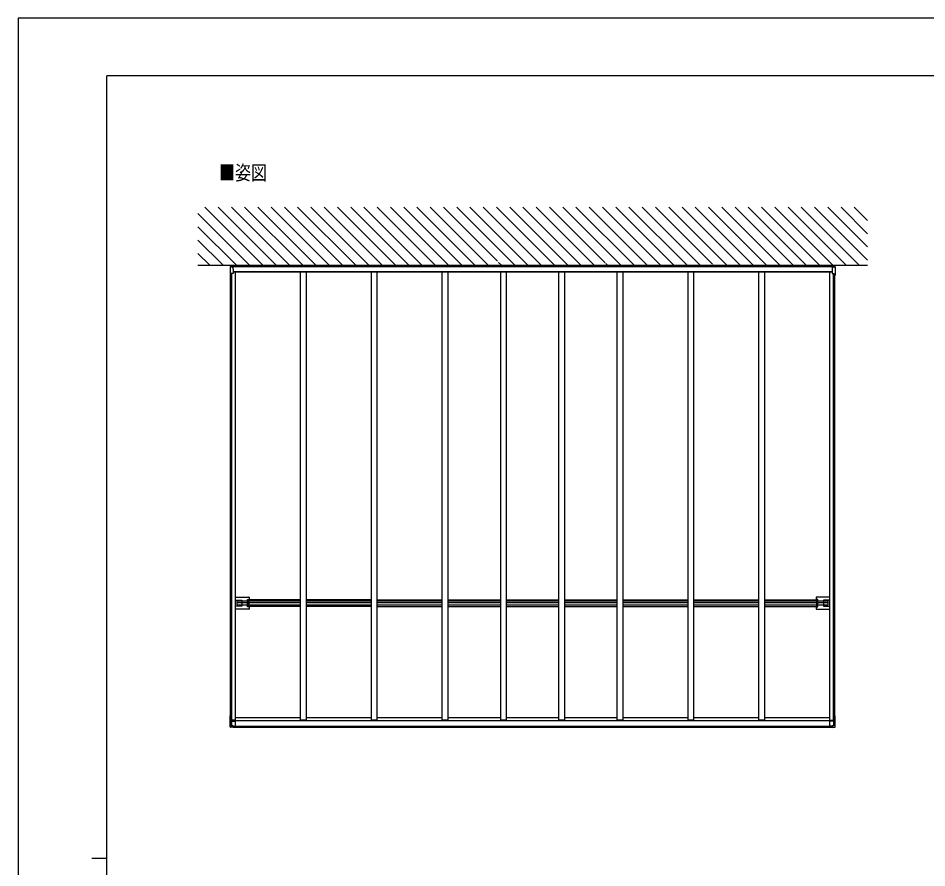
# Model space of a CAD drawing. Units: millimetres, scale not verified. Extents: x -10512 to 10512, y -7425 to 7425.
# Drawn here: x -10512 to -2816, y 231 to 7425 of the extents above; entities that cross this region are included whole.
import ezdxf
from ezdxf.enums import TextEntityAlignment as Align

# ---------------------------------------------------------------- set-up
doc = ezdxf.new("R2010")
doc.units = ezdxf.units.MM
doc.header["$LTSCALE"] = 40
for name, color, linetype in [('0-2_USER1', 3, 'Continuous'), ('0-3_YKK_11', 7, 'Continuous'), ('0-5_YKK_13', 4, 'Continuous'), ('0-6_YKK_A1', 4, 'Continuous'), ('0-8_YKK_ZWAK', 7, 'Continuous')]:
    doc.layers.add(name, color=color, linetype=linetype)
doc.styles.add('ＭＳ ゴシック', font='')
doc.styles.get('ＭＳ ゴシック').set_extended_font_data('MS Gothic')

msp = doc.modelspace()

# ---------------------------------------------------------------- linework, layer by layer
at = {"layer": '0-3_YKK_11'}
for p, q in [((-8697.45, 5327.48), (-8700.03, 5328.77)), ((-8697.45, 5325.05), (-8700.03, 5323.77)), ((-8697.7, 5332.17), (-8697.45, 5332.17)), ((-8697.7, 5320.37), (-8697.7, 5332.17)), ((-3612.2, 5332.17), (-3612.45, 5332.17)), ((-3612.45, 5327.48), (-3609.87, 5328.77)), ((-3612.45, 5325.05), (-3609.87, 5323.77)), ((-3612.2, 5320.37), (-3612.2, 5332.17))]:
    msp.add_line(p, q, dxfattribs=at)
for points in [[(-8697.45, 5332.17), (-8697.45, 5320.37), (-8697.7, 5320.37)], [(-3612.45, 5332.17), (-3612.45, 5320.37), (-3612.2, 5320.37)]]:
    msp.add_lwpolyline(points, dxfattribs=at)
for centre, start, end in [((-8692.75, 5326.27), 129.98313, 230.01687), ((-3617.15, 5326.27), 309.98313, 50.01687)]:
    msp.add_arc(centre, 7.7, start, end, dxfattribs=at)
at = {"layer": '0-5_YKK_13'}
for p, q in [((-8717.83, 5318.09), (-8717.83, 5249.06)), ((-8717.42, 5316.36), (-8717.42, 5247.73)), ((-8699.52, 5322.59), (-8712, 5321.9)), ((-8698.32, 5320.94), (-8711.65, 5320.26)), ((-8697.45, 5312.42), (-8697.45, 5332.84)), ((-8695.95, 5332.84), (-8697.45, 5332.84)), ((-8695.95, 5312.42), (-8697.45, 5312.42)), ((-8692.95, 5300.54), (-8692.95, 5321.32)), ((-3616.95, 5321.32), (-3616.95, 5264.12)), ((-3616.95, 5311.71), (-3616.95, 5312.42)), ((-3616.95, 5311.71), (-3616.95, 5310.06)), ((-3613.95, 5332.84), (-3612.45, 5332.84)), ((-3613.95, 5312.42), (-3612.45, 5312.42)), ((-3612.45, 5312.42), (-3612.45, 5332.84)), ((-3611.59, 5320.94), (-3598.25, 5320.26)), ((-3610.39, 5322.59), (-3597.9, 5321.9)), ((-3592.48, 5317.12), (-3592.48, 5247.73)), ((-3592.09, 5318.91), (-3592.07, 5249.06)), ((-8706.78, 5263.45), (-8706.78, 5253.27)), ((-8692.95, 5300.54), (-8692.95, 5298.9)), ((-8692.95, 5299.11), (-8692.95, 5298.9)), ((-8692.95, 5298.9), (-8692.95, 5264.12)), ((-3616.95, 5310.28), (-3616.95, 5310.06)), ((-3603.12, 5263.45), (-3603.12, 5253.27)), ((-8670.95, 2522.14), (-8558, 2522.14)), ((-8670.95, 2497.69), (-8618, 2497.69)), ((-8617, 2496.69), (-8617, 2446.69)), ((-8570.5, 2441.99), (-8570.5, 2501.39)), ((-8569.5, 2502.39), (-8558.58, 2502.39)), ((-8557.59, 2502.45), (-8558.62, 2501.41)), ((-8557, 2521.14), (-8557, 2501.03)), ((-3752.9, 2521.14), (-3752.9, 2501.03)), ((-3752.32, 2502.45), (-3751.28, 2501.41)), ((-3638.95, 2522.14), (-3751.9, 2522.14)), ((-3740.4, 2502.39), (-3751.32, 2502.39)), ((-3739.4, 2441.99), (-3739.4, 2501.39)), ((-3692.9, 2496.69), (-3692.9, 2446.69)), ((-3638.95, 2497.69), (-3691.9, 2497.69)), ((-8618, 2445.69), (-8670.95, 2445.69)), ((-8558, 2421.24), (-8670.95, 2421.24)), ((-8558.58, 2440.99), (-8569.5, 2440.99)), ((-8558.62, 2441.97), (-8557.59, 2440.93)), ((-8557, 2442.35), (-8557, 2422.24)), ((-3752.9, 2442.35), (-3752.9, 2422.24)), ((-3751.28, 2441.97), (-3752.32, 2440.93)), ((-3751.9, 2421.24), (-3638.95, 2421.24)), ((-3751.32, 2440.99), (-3740.4, 2440.99)), ((-3691.9, 2445.69), (-3638.95, 2445.69)), ((-8717.83, 1425.29), (-8717.83, 1518.07)), ((-8717.42, 1424.36), (-8717.42, 1516.74)), ((-8714.95, 1517.95), (-8716.77, 1517.98)), ((-8716.37, 1516.83), (-8714.95, 1516.85)), ((-8714.95, 1518.23), (-8716.01, 1518.1)), ((-8715.8, 1518.07), (-8714.95, 1518.06)), ((-8714.95, 1516.74), (-8715.52, 1516.74)), ((-8708.32, 1515.34), (-8706.93, 1515.33)), ((-8707.15, 1515.23), (-8706.93, 1515.33)), ((-8706.93, 1510.35), (-8706.93, 1515.33)), ((-8706.78, 1508.53), (-8706.78, 1432.63)), ((-8706.78, 1472), (-8671.95, 1472.03)), ((-8671.95, 1429.63), (-8671.95, 1481.86)), ((-3637.95, 1429.63), (-3637.95, 1481.86)), ((-3603.12, 1472), (-3637.95, 1472.03)), ((-3603.12, 1508.53), (-3603.12, 1432.63)), ((-3601.58, 1515.34), (-3602.97, 1515.33)), ((-3602.75, 1515.23), (-3602.97, 1515.33)), ((-3602.97, 1510.35), (-3602.97, 1515.33)), ((-3594.95, 1518.23), (-3593.89, 1518.1)), ((-3594.1, 1518.07), (-3594.95, 1518.06)), ((-3594.95, 1517.95), (-3593.13, 1517.98)), ((-3593.53, 1516.83), (-3594.95, 1516.85)), ((-3594.95, 1516.74), (-3594.38, 1516.74)), ((-3592.48, 1424.36), (-3592.48, 1516.74)), ((-3592.07, 1425.29), (-3592.07, 1518.07)), ((-8714.74, 1420.69), (-8714.75, 1420.69)), ((-8692.95, 1419.5), (-8711.65, 1420.49)), ((-8706.9, 1432.58), (-8707.15, 1432.48)), ((-8707.15, 1432.48), (-8692.95, 1431.68)), ((-8706.78, 1432.63), (-8706.9, 1432.58)), ((-8704.76, 1432.48), (-8695.95, 1432.02)), ((-8695.95, 1432.09), (-8695.95, 1432.02)), ((-8695.95, 1431.95), (-8695.95, 1432.02)), ((-8692.95, 1431.79), (-8695.95, 1431.95)), ((-8692.95, 1431.79), (-8692.95, 1431.68)), ((-8692.95, 1427.53), (-8692.95, 1431.68)), ((-8692.95, 1431.5), (-8671.95, 1431.31)), ((-8692.95, 1426.04), (-8692.95, 1427.53)), ((-8692.95, 1426.04), (-8692.95, 1419.55)), ((-8692.95, 1419.52), (-8692.95, 1419.55)), ((-3616.95, 1431.5), (-3637.95, 1431.31)), ((-3602.75, 1432.48), (-3616.95, 1431.68)), ((-3616.95, 1431.79), (-3613.95, 1431.95)), ((-3616.95, 1431.79), (-3616.95, 1431.68)), ((-3616.95, 1427.53), (-3616.95, 1431.68)), ((-3616.95, 1426.04), (-3616.95, 1427.53)), ((-3616.95, 1426.04), (-3616.95, 1419.55)), ((-3616.95, 1419.5), (-3598.25, 1420.49)), ((-3616.95, 1419.52), (-3616.95, 1419.55)), ((-3605.14, 1432.48), (-3613.95, 1432.02)), ((-3613.95, 1432.09), (-3613.95, 1432.02)), ((-3613.95, 1431.95), (-3613.95, 1432.02)), ((-3603.12, 1432.63), (-3603, 1432.58)), ((-3603, 1432.58), (-3602.75, 1432.48)), ((-3595.16, 1420.69), (-3595.15, 1420.69))]:
    msp.add_line(p, q, dxfattribs=at)
for points in [[(-8717.82, 5318.85), (-8717.82, 5318.56), (-8717.83, 5318.09)], [(-8717.42, 5317.12), (-8717.42, 5316.59), (-8717.42, 5316.36)], [(-8712, 5321.9), (-8713.58, 5321.8), (-8715.31, 5321.65), (-8715.32, 5321.64)], [(-3597.9, 5321.9), (-3596.32, 5321.8), (-3594.59, 5321.65), (-3594.58, 5321.64)], [(-3592.48, 5317.12), (-3592.48, 5316.59), (-3592.48, 5316.36)], [(-3592.08, 5318.85), (-3592.08, 5318.56), (-3592.08, 5318.09)], [(-8717.35, 5247.7), (-8717.41, 5247.72), (-8717.42, 5247.73)], [(-8692.95, 5264.12), (-8707.15, 5263.43), (-8707.15, 5246.22), (-8708.27, 5246.22)], [(-8706.93, 5251.31), (-8706.93, 5246.32), (-8707.15, 5246.22)], [(-3616.95, 5264.12), (-3602.75, 5263.43), (-3602.75, 5246.22), (-3601.63, 5246.22)], [(-3602.97, 5251.31), (-3602.97, 5246.32), (-3602.75, 5246.22)], [(-3592.55, 5247.7), (-3592.49, 5247.72), (-3592.48, 5247.73)], [(-8558.68, 2500.42), (-8558.68, 2444.19), (-8558.68, 2442.97)], [(-8558.55, 2499.19), (-8558.55, 2499.48), (-8557, 2501.03)], [(-3751.35, 2499.19), (-3751.35, 2499.48), (-3752.9, 2501.03)], [(-3751.22, 2500.42), (-3751.22, 2444.19), (-3751.22, 2442.97)], [(-8557, 2442.35), (-8558.55, 2443.91), (-8558.55, 2444.19)], [(-3752.9, 2442.35), (-3751.35, 2443.91), (-3751.35, 2444.19)], [(-8716.77, 1517.98), (-8717.07, 1517.99), (-8717.33, 1518), (-8717.55, 1518.01), (-8717.71, 1518.03), (-8717.8, 1518.05), (-8717.82, 1518.07), (-8717.77, 1518.09), (-8717.66, 1518.11)], [(-8717.66, 1518.11), (-8716.19, 1518.29), (-8714.95, 1518.44)], [(-8717.35, 1516.71), (-8717.41, 1516.73), (-8717.42, 1516.75), (-8717.36, 1516.77), (-8717.25, 1516.79), (-8717.09, 1516.8), (-8716.88, 1516.81), (-8716.64, 1516.82), (-8716.37, 1516.83)], [(-8716.01, 1518.1), (-8716.03, 1518.1), (-8716.05, 1518.09), (-8716.04, 1518.09), (-8716.02, 1518.08), (-8715.98, 1518.08), (-8715.93, 1518.08), (-8715.87, 1518.07), (-8715.8, 1518.07)], [(-8715.52, 1516.74), (-8715.58, 1516.73), (-8715.63, 1516.73), (-8715.68, 1516.73), (-8715.72, 1516.72), (-8715.75, 1516.72), (-8715.76, 1516.72), (-8715.76, 1516.71), (-8715.74, 1516.71)], [(-8707.15, 1432.48), (-8707.15, 1515.23), (-8708.27, 1515.23)], [(-3602.75, 1432.48), (-3602.75, 1515.23), (-3601.63, 1515.23)], [(-3592.25, 1518.11), (-3593.71, 1518.29), (-3594.95, 1518.44)], [(-3594.38, 1516.74), (-3594.32, 1516.73), (-3594.27, 1516.73), (-3594.22, 1516.73), (-3594.18, 1516.72), (-3594.15, 1516.72), (-3594.14, 1516.72), (-3594.14, 1516.71), (-3594.16, 1516.71)], [(-3593.89, 1518.1), (-3593.87, 1518.1), (-3593.86, 1518.09), (-3593.86, 1518.09), (-3593.88, 1518.08), (-3593.92, 1518.08), (-3593.97, 1518.08), (-3594.03, 1518.07), (-3594.1, 1518.07)], [(-3592.55, 1516.71), (-3592.49, 1516.73), (-3592.48, 1516.75), (-3592.54, 1516.77), (-3592.65, 1516.79), (-3592.81, 1516.8), (-3593.02, 1516.81), (-3593.26, 1516.82), (-3593.53, 1516.83)], [(-3593.13, 1517.98), (-3592.83, 1517.99), (-3592.57, 1518), (-3592.35, 1518.01), (-3592.19, 1518.03), (-3592.1, 1518.05), (-3592.08, 1518.07), (-3592.13, 1518.09), (-3592.25, 1518.11)], [(-8717.82, 1424.53), (-8717.83, 1425.06), (-8717.83, 1425.29)], [(-8717.42, 1423.6), (-8717.42, 1424.13), (-8717.42, 1424.36)], [(-8711.65, 1420.48), (-8713.34, 1420.57), (-8714.75, 1420.68)], [(-3598.25, 1420.48), (-3596.56, 1420.57), (-3595.15, 1420.68)], [(-3592.48, 1423.6), (-3592.48, 1424.13), (-3592.48, 1424.36)], [(-3592.08, 1424.53), (-3592.07, 1425.06), (-3592.07, 1425.29)]]:
    msp.add_lwpolyline(points, dxfattribs=at)
for centre, radius, start, end in [((-8715.08, 5318.91), 2.73, 95.02177, 181.25077), ((-8714.54, 5317.17), 2.87, 94.34735, 180.89355), ((-8709.33, 5264.97), 55.36, 92.39604, 95.62484), ((-3600.57, 5264.97), 55.36, 84.37516, 87.60396), ((-3595.36, 5317.17), 2.87, 359.10645, 85.65265), ((-3594.82, 5318.91), 2.73, 358.74923, 84.97823), ((-8717.47, 5250), 1.01, 249.16063, 272.29684), ((-8653, 5574.76), 333.33, 258.8691, 260.19652), ((-8708.44, 5257.77), 11.55, 263.44833, 270.84546), ((-3601.46, 5257.77), 11.55, 269.15454, 276.55167), ((-3656.9, 5574.76), 333.33, 279.80348, 281.1309), ((-3592.44, 5250), 1.01, 267.70316, 290.83937), ((-8618, 2496.69), 1, 0, 90), ((-3691.9, 2496.69), 1, 90, 180), ((-8618, 2446.69), 1, 270, 0), ((-3691.9, 2446.69), 1, 180, 270), ((-8653, 1843.77), 333.33, 258.8691, 260.19652), ((-8651.45, 1844.61), 334.14, 258.90733, 260.20202), ((-8708.44, 1526.78), 11.55, 263.44833, 270.84546), ((-3601.46, 1526.78), 11.55, 269.15454, 276.55167), ((-3658.45, 1844.61), 334.14, 279.79798, 281.09267), ((-3656.9, 1843.77), 333.33, 279.80348, 281.1309), ((-8715.3, 1424.42), 2.51, 177.51775, 215.83996), ((-8714.54, 1423.55), 2.86, 179.03107, 265.99674), ((-3595.36, 1423.55), 2.86, 274.00326, 0.96893), ((-3594.6, 1424.42), 2.51, 324.16004, 2.48225)]:
    msp.add_arc(centre, radius, start, end, dxfattribs=at)
for centre, major_axis, ratio, start_param, end_param in [((-8569.5, 2501.39), (-0.71, 0.71), 0.99628, 5.4996506, 7.06672), ((-8558.61, 2500.42), (0, 1), 0.061163, 0.0610865, 1.5707963), ((-8558.58, 2502.45), (-1, 0), 0.061163, 1.5707963, 3.0805061), ((-8558, 2521.14), (0.71, 0.71), 0.99628, 5.4996506, 7.06672), ((-3751.9, 2521.14), (-0.71, 0.71), 0.99628, 5.4996506, 7.06672), ((-3751.32, 2502.45), (1, 0), 0.061163, 3.2026792, 4.712389), ((-3751.29, 2500.42), (0, 1), 0.061163, 4.712389, 6.2220988), ((-3740.4, 2501.39), (0.71, 0.71), 0.99628, 5.4996506, 7.06672), ((-8569.5, 2441.99), (-0.71, -0.71), 0.99628, 5.4996506, 7.06672), ((-8558.61, 2442.97), (0, 1), 0.061163, 1.5707963, 3.0805061), ((-8558.58, 2440.93), (-1, 0), 0.061163, 3.2026792, 4.712389), ((-8558, 2422.24), (0.71, -0.71), 0.99628, 5.4996506, 7.06672), ((-3751.9, 2422.24), (-0.71, -0.71), 0.99628, 5.4996506, 7.06672), ((-3751.32, 2440.93), (1, 0), 0.061163, 1.5707963, 3.0805061), ((-3751.29, 2442.97), (0, 1), 0.061163, 3.2026792, 4.712389), ((-3740.4, 2441.99), (0.71, -0.71), 0.99628, 5.4996506, 7.06672), ((-16105.18, 1831.53), (-8222.56, 430.03), 0.003344, 2.6907723, 2.6932377), ((3795.28, 1831.53), (-8222.56, -430.03), 0.003344, 0.4483549, 0.4508203)]:
    msp.add_ellipse(centre, major_axis=major_axis, ratio=ratio, start_param=start_param, end_param=end_param, dxfattribs=at)
at = {"layer": '0-6_YKK_A1'}
for p, q in [((-8439.65, 5332.84), (-8931.12, 5824.31)), ((-8327.4, 5332.84), (-8818.87, 5824.31)), ((-8215.15, 5332.84), (-8706.62, 5824.31)), ((-8102.89, 5332.84), (-8594.36, 5824.31)), ((-7990.64, 5332.84), (-8482.11, 5824.31)), ((-7878.39, 5332.84), (-8369.86, 5824.31)), ((-7766.13, 5332.84), (-8257.6, 5824.31)), ((-7653.88, 5332.84), (-8145.35, 5824.31)), ((-7541.63, 5332.84), (-8033.1, 5824.31)), ((-7429.37, 5332.84), (-7920.85, 5824.31)), ((-7317.12, 5332.84), (-7808.59, 5824.31)), ((-7204.87, 5332.84), (-7696.34, 5824.31)), ((-7092.61, 5332.84), (-7584.09, 5824.31)), ((-6980.36, 5332.84), (-7471.83, 5824.31)), ((-6868.11, 5332.84), (-7359.58, 5824.31)), ((-6755.85, 5332.84), (-7247.33, 5824.31)), ((-6643.6, 5332.84), (-7135.07, 5824.31)), ((-6531.35, 5332.84), (-7022.82, 5824.31)), ((-6452.62, 5366.36), (-6910.57, 5824.31)), ((-6306.84, 5332.84), (-6798.31, 5824.31)), ((-6194.59, 5332.84), (-6686.06, 5824.31)), ((-6082.34, 5332.84), (-6573.81, 5824.31)), ((-5970.08, 5332.84), (-6461.55, 5824.31)), ((-5857.83, 5332.84), (-6349.3, 5824.31)), ((-5745.58, 5332.84), (-6237.05, 5824.31)), ((-5633.32, 5332.84), (-6124.79, 5824.31)), ((-5544.36, 5356.13), (-6012.54, 5824.31)), ((-5408.82, 5332.84), (-5900.29, 5824.31)), ((-5296.56, 5332.84), (-5788.03, 5824.31)), ((-5184.31, 5332.84), (-5675.78, 5824.31)), ((-5072.06, 5332.84), (-5563.53, 5824.31)), ((-4959.8, 5332.84), (-5451.27, 5824.31)), ((-4847.55, 5332.84), (-5339.02, 5824.31)), ((-4735.3, 5332.84), (-5226.77, 5824.31)), ((-4631.76, 5341.55), (-5114.52, 5824.31)), ((-4510.79, 5332.84), (-5002.26, 5824.31)), ((-4398.54, 5332.84), (-4890.01, 5824.31)), ((-4286.28, 5332.84), (-4777.76, 5824.31)), ((-4174.03, 5332.84), (-4665.5, 5824.31)), ((-4061.78, 5332.84), (-4553.25, 5824.31)), ((-3949.52, 5332.84), (-4441, 5824.31)), ((-3837.27, 5332.84), (-4328.74, 5824.31)), ((-3725.02, 5332.84), (-4216.49, 5824.31)), ((-3612.77, 5332.84), (-4104.24, 5824.31)), ((-3500.51, 5332.84), (-3991.98, 5824.31)), ((-3388.26, 5332.84), (-3879.73, 5824.31)), ((-3318.9, 5375.74), (-3767.48, 5824.31)), ((-3318.9, 5487.99), (-3655.22, 5824.31)), ((-3318.9, 5600.24), (-3542.97, 5824.31)), ((-3318.9, 5712.5), (-3430.72, 5824.31)), ((-8551.91, 5332.84), (-8989.54, 5770.48)), ((-8664.16, 5332.84), (-8989.54, 5658.23)), ((-8776.41, 5332.84), (-8989.54, 5545.97)), ((-8888.67, 5332.84), (-8989.54, 5433.72)), ((-8989.54, 5332.84), (-3318.9, 5332.84)), ((-8695.95, 5312.42), (-8695.95, 5332.84)), ((-8695.95, 5321.32), (-3613.95, 5321.32)), ((-6445.89, 5359.64), (-6446.7, 5360.45)), ((-6419.1, 5332.84), (-6443.71, 5357.46)), ((-5541.2, 5352.97), (-5542.57, 5354.34)), ((-5521.07, 5332.84), (-5535.44, 5347.21)), ((-4623.04, 5332.84), (-4626.7, 5336.5)), ((-3613.95, 5312.42), (-3613.95, 5332.84)), ((-8714.95, 1516.55), (-8714.95, 5247.24)), ((-8707.95, 1515.34), (-8707.95, 5246.22)), ((-8702.25, 1481.86), (-8702.25, 5263.48)), ((-8692.95, 5280.96), (-3616.95, 5280.96)), ((-8692.95, 5275.82), (-3616.95, 5275.82)), ((-8670.95, 1481.86), (-8670.95, 5275.82)), ((-8120.95, 1481.86), (-8120.95, 5275.82)), ((-8070.95, 1481.86), (-8070.95, 5275.82)), ((-7520.95, 1481.86), (-7520.95, 5275.82)), ((-7470.95, 1481.86), (-7470.95, 5275.82)), ((-6920.95, 1481.86), (-6920.95, 5275.82)), ((-6870.95, 1481.86), (-6870.95, 5275.82)), ((-6426.95, 5275.82), (-6426.95, 1481.86)), ((-6376.95, 1481.86), (-6376.95, 5275.82)), ((-5932.95, 1481.86), (-5932.95, 5275.82)), ((-5882.95, 1481.86), (-5882.95, 5275.82)), ((-5438.95, 1481.86), (-5438.95, 5275.82)), ((-5388.95, 1481.86), (-5388.95, 5275.82)), ((-4838.95, 1481.86), (-4838.95, 5275.82)), ((-4788.95, 1481.86), (-4788.95, 5275.82)), ((-4238.95, 1481.86), (-4238.95, 5275.82)), ((-4188.95, 1481.86), (-4188.95, 5275.82)), ((-3638.95, 1481.86), (-3638.95, 5275.82)), ((-3607.65, 1481.86), (-3607.65, 5263.48)), ((-3601.95, 1515.34), (-3601.95, 5246.22)), ((-3594.95, 1516.55), (-3594.95, 5247.24)), ((-8657.95, 2490.49), (-8120.95, 2490.49)), ((-8657.95, 2457.74), (-8657.95, 2490.49)), ((-8657.95, 2477.48), (-8120.95, 2477.48)), ((-8120.95, 2499.19), (-8567.45, 2499.19)), ((-8567.45, 2444.19), (-8567.45, 2499.19)), ((-7520.95, 2499.19), (-8070.95, 2499.19)), ((-8070.95, 2490.49), (-7520.95, 2490.49)), ((-8070.95, 2477.48), (-7520.95, 2477.48)), ((-7470.95, 2499.19), (-6920.95, 2499.19)), ((-7470.95, 2490.49), (-6920.95, 2490.49)), ((-7470.95, 2477.48), (-6920.95, 2477.48)), ((-6870.95, 2499.19), (-6426.95, 2499.19)), ((-6870.95, 2490.49), (-6426.95, 2490.49)), ((-6870.95, 2477.48), (-6426.95, 2477.48)), ((-6376.95, 2499.19), (-5932.95, 2499.19)), ((-6376.95, 2490.49), (-5932.95, 2490.49)), ((-6376.95, 2477.48), (-5932.95, 2477.48)), ((-5882.95, 2499.19), (-5438.95, 2499.19)), ((-5882.95, 2490.49), (-5438.95, 2490.49)), ((-5882.95, 2477.48), (-5438.95, 2477.48)), ((-5388.95, 2499.19), (-4838.95, 2499.19)), ((-5388.95, 2490.49), (-4838.95, 2490.49)), ((-5388.95, 2477.48), (-4838.95, 2477.48)), ((-4788.95, 2499.19), (-4238.95, 2499.19)), ((-4788.95, 2490.49), (-4238.95, 2490.49)), ((-4788.95, 2477.48), (-4238.95, 2477.48)), ((-4188.95, 2499.19), (-3742.45, 2499.19)), ((-4188.95, 2490.49), (-3651.95, 2490.49)), ((-4188.95, 2477.48), (-3651.95, 2477.48)), ((-3651.95, 2457.74), (-3651.95, 2490.49)), ((-8657.95, 2457.74), (-8120.95, 2457.74)), ((-8120.95, 2444.19), (-8567.45, 2444.19)), ((-8070.95, 2457.74), (-7520.95, 2457.74)), ((-7520.95, 2444.19), (-8070.95, 2444.19)), ((-7470.95, 2457.74), (-6920.95, 2457.74)), ((-7470.95, 2444.19), (-6920.95, 2444.19)), ((-6870.95, 2457.74), (-6426.95, 2457.74)), ((-6870.95, 2444.19), (-6426.95, 2444.19)), ((-6376.95, 2457.74), (-5932.95, 2457.74)), ((-6376.95, 2444.19), (-5932.95, 2444.19)), ((-5882.95, 2457.74), (-5438.95, 2457.74)), ((-5882.95, 2444.19), (-5438.95, 2444.19)), ((-5388.95, 2457.74), (-4838.95, 2457.74)), ((-5388.95, 2444.19), (-4838.95, 2444.19)), ((-4788.95, 2457.74), (-4238.95, 2457.74)), ((-4788.95, 2444.19), (-4238.95, 2444.19)), ((-4188.95, 2457.74), (-3651.95, 2457.74)), ((-8670.95, 1481.86), (-8706.78, 1481.86)), ((-8671.95, 1476.75), (-3637.95, 1476.75)), ((-8670.95, 1502.82), (-8120.95, 1502.82)), ((-8070.95, 1481.86), (-8120.95, 1481.86)), ((-8070.95, 1502.82), (-7520.95, 1502.82)), ((-7470.95, 1481.86), (-7520.95, 1481.86)), ((-7470.95, 1502.82), (-6920.95, 1502.82)), ((-6870.95, 1481.86), (-6920.95, 1481.86)), ((-6870.95, 1502.82), (-6426.95, 1502.82)), ((-6376.95, 1481.86), (-6426.95, 1481.86)), ((-6376.95, 1502.82), (-5932.95, 1502.82)), ((-5882.95, 1481.86), (-5932.95, 1481.86)), ((-5882.95, 1502.82), (-5438.95, 1502.82)), ((-5388.95, 1481.86), (-5438.95, 1481.86)), ((-5388.95, 1502.82), (-4838.95, 1502.82)), ((-4788.95, 1481.86), (-4838.95, 1481.86)), ((-4788.95, 1502.82), (-4238.95, 1502.82)), ((-4188.95, 1481.86), (-4238.95, 1481.86)), ((-4188.95, 1502.82), (-3638.95, 1502.82)), ((-3638.95, 1481.86), (-3603.12, 1481.86)), ((-8692.95, 1429.63), (-3616.95, 1429.63)), ((-8692.95, 1427.4), (-3616.95, 1427.4)), ((-8692.95, 1421.69), (-3616.95, 1421.69))]:
    msp.add_line(p, q, dxfattribs=at)
msp.add_lwpolyline([(-4188.95, 2444.19), (-3742.45, 2444.19), (-3742.45, 2499.19)], dxfattribs=at)
at = {"layer": '0-8_YKK_ZWAK'}
for p, q in [((9737.55, 6937.5), (-9762.45, 6937.5)), ((-9762.45, -6312.5), (-9762.45, 6937.5)), ((-9887.45, 312.5), (-9762.45, 312.5))]:
    msp.add_line(p, q, dxfattribs=at)
msp.add_lwpolyline([(-10512.5, -7425), (10512.5, -7425), (10512.5, 7425), (-10512.5, 7425)], close=True, dxfattribs=at)

# ---------------------------------------------------------------- texts
at = {"layer": '0-2_USER1', "style": 'ＭＳ ゴシック', "width": 0.8}
msp.add_text('■姿図', height=123.8, dxfattribs=at).set_placement((-8810.7, 6017.79), align=Align.BOTTOM_LEFT)

doc.saveas('drawing.dxf')
